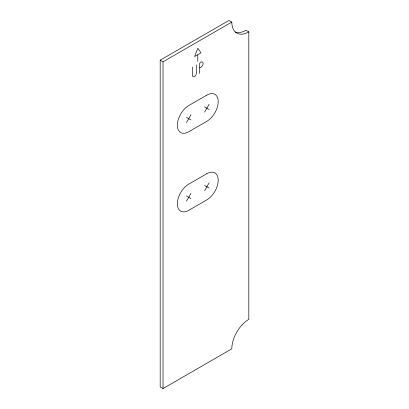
<?xml version="1.0" encoding="UTF-8"?>
<svg xmlns="http://www.w3.org/2000/svg" width="409" height="409" viewBox="0 0 409 409"><rect width="100%" height="100%" fill="white"/><g stroke="black" fill="none" stroke-linecap="round" stroke-linejoin="round"><path stroke-width="0.61" d="M186.438 122.598L190.977 114.74M204.587 112.122L209.122 104.264M186.438 201.177L190.977 193.319M204.587 190.701L209.122 182.843M160.185 60.164L228.968 20.45L231.806 22.086A24.059 13.891 -60 0 0 248.815 31.907L248.815 319.368A24.059 13.891 -60 0 0 231.806 348.836L163.017 388.55L160.185 386.914L160.185 60.164L163.017 61.8L231.806 22.086M197.552 54.837L194.566 56.56L197.782 48.277L200.993 52.848L197.782 54.704L197.782 61.376M199.75 67.904L200.921 67.229A3.093 1.784 -60 0 0 203.109 63.441A3.093 1.784 -60 0 0 200.921 62.178L200.589 62.372A1.503 0.869 -60 0 0 199.526 64.213L199.526 73.462M248.815 31.907L245.983 30.271A24.059 13.891 -60 0 1 235.032 31.984M204.587 106.882L209.122 109.505M186.438 117.363L190.977 119.98M204.587 185.461L209.122 188.079M186.438 195.937L190.977 198.559M196.376 64.806L196.376 73.129A2.776 1.6 -60 0 1 194.413 76.529A2.776 1.6 -60 0 1 192.45 75.394L192.45 67.071M163.017 61.8L163.017 388.55M206.852 95.098L188.707 105.573A16.038 9.259 -60 0 0 177.363 125.22A16.038 9.259 -60 0 0 188.707 131.77L206.852 121.289A16.038 9.259 -60 0 0 218.196 101.647A16.038 9.259 -60 0 0 206.852 95.098M206.852 173.677L188.707 184.152A16.038 9.259 -60 0 0 177.363 203.794A16.038 9.259 -60 0 0 188.707 210.344L206.852 199.868A16.038 9.259 -60 0 0 218.196 180.221A16.038 9.259 -60 0 0 206.852 173.677"/></g></svg>
